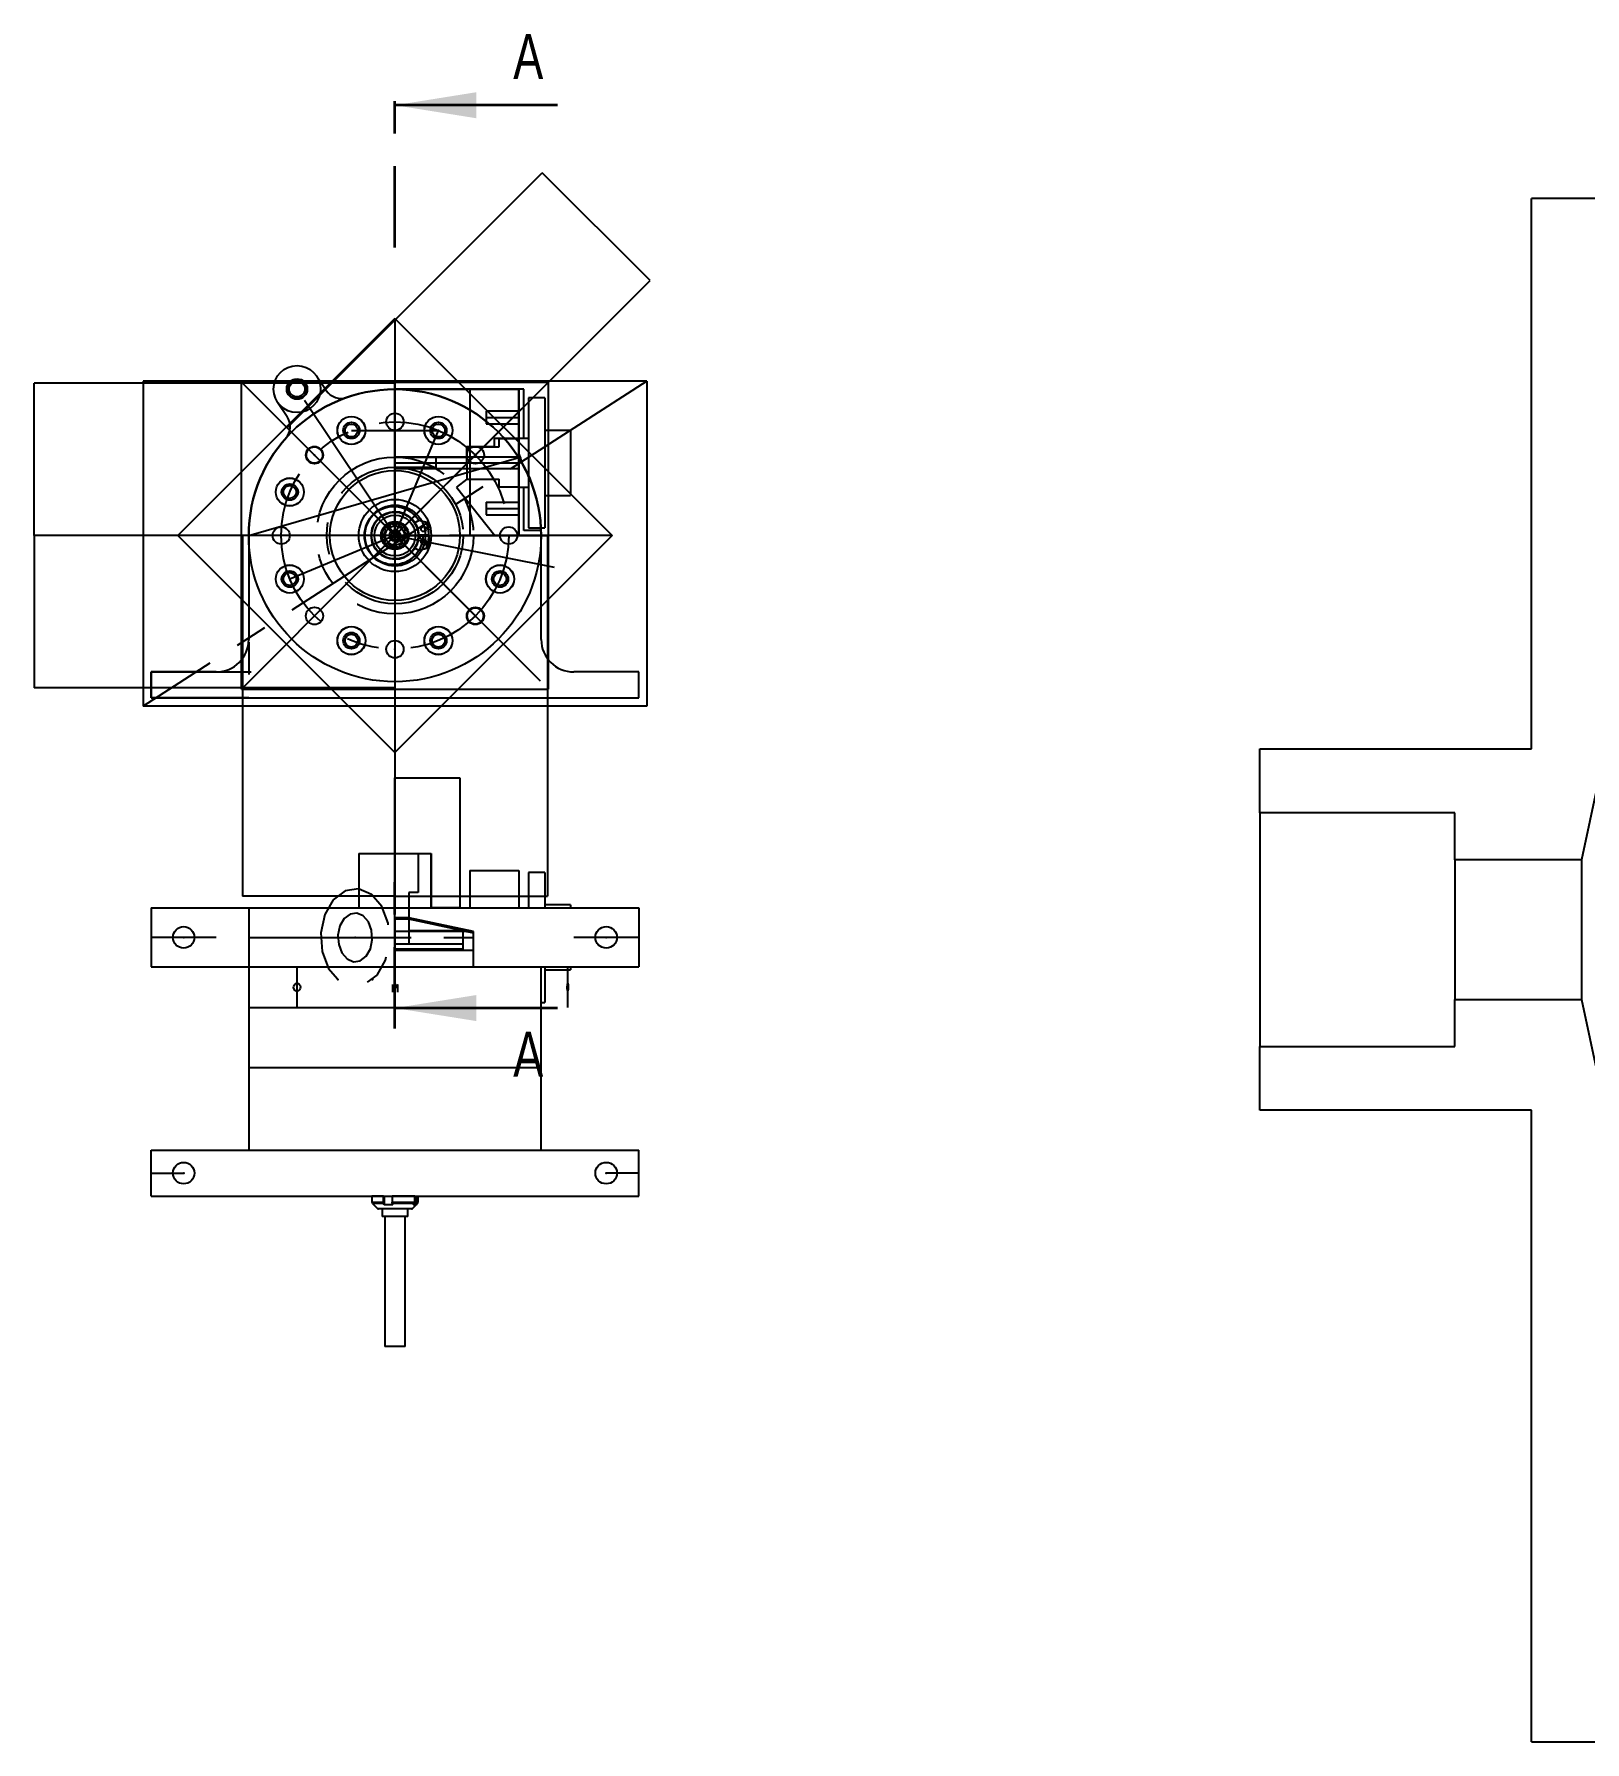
# Model space of a CAD drawing. Header units: inches. Extents: x 1.4 to 12.7, y 3.9 to 9.9.
# Drawn here: x 1.36 to 6.13, y 4.66 to 9.92 of the extents above; entities that cross this region are included whole.
import ezdxf

# ---------------------------------------------------------------- set-up
doc = ezdxf.new("R2010")
doc.units = ezdxf.units.IN
doc.header["$MEASUREMENT"] = 0
doc.header["$PDSIZE"] = -1
doc.linetypes.add('CENTERX2', pattern=[0.8, 0.5, -0.1, 0.1, -0.1])
doc.linetypes.add('PHANTOM', pattern=[0.5, 0.25, -0.05, 0.05, -0.05, 0.05, -0.05])
doc.styles.add('SLDTEXTSTYLE0', font='TXT', dxfattribs={"width": 0.75})

msp = doc.modelspace()

# ---------------------------------------------------------------- linework, layer by layer
at = {"color": 7, "linetype": 'PHANTOM', "lineweight": 35}
for p, q in [((2.4654, 9.2644), (2.4654, 9.7644)), ((2.4654, 6.8606), (2.4654, 7.3608))]:
    msp.add_line(p, q, dxfattribs=at)
at = {"color": 7, "linetype": 'Continuous', "lineweight": 35}
for p, q in [((2.9654, 9.7019), (2.4654, 9.7019)), ((2.9654, 6.9231), (2.4654, 6.9231))]:
    msp.add_line(p, q, dxfattribs=at)
at = {"color": 7, "linetype": 'Continuous'}
for p, q in [((2.1338, 8.7091), (2.9186, 9.494)), ((2.1338, 8.7091), (2.9186, 9.494)), ((3.2503, 9.1624), (2.9186, 9.494)), ((2.4654, 8.3775), (3.2503, 9.1624)), ((2.4654, 9.0456), (1.7973, 8.3775)), ((2.4654, 9.0456), (3.1335, 8.3775)), ((2.4654, 8.8465), (1.3554, 8.8465)), ((1.3554, 8.3775), (1.3554, 8.8465)), ((3.2404, 8.8525), (1.6904, 8.8525)), ((1.6904, 8.8525), (1.6904, 7.8525)), ((1.993, 7.9051), (1.993, 8.8499)), ((1.993, 8.8499), (2.9378, 8.8499)), ((1.993, 7.9051), (1.993, 8.8499)), ((1.993, 8.8499), (2.9378, 8.8499)), ((2.4654, 8.3775), (2.4654, 8.8465)), ((2.9378, 7.9051), (2.9378, 8.8499)), ((2.9378, 7.9051), (2.9378, 8.8499)), ((3.2404, 8.8525), (3.2404, 7.8525)), ((2.4654, 8.8275), (2.8463, 8.8275)), ((2.4654, 8.8275), (2.4654, 7.8775)), ((2.8463, 8.8275), (2.6963, 8.8275)), ((2.6963, 8.8275), (2.6963, 8.3775)), ((2.8463, 8.8275), (2.8463, 8.801)), ((2.8463, 8.8275), (2.8463, 8.3775)), ((2.8463, 8.676), (2.8463, 8.801)), ((2.4654, 8.3775), (2.1338, 8.7091)), ((2.4654, 8.3775), (2.1338, 8.7091)), ((2.8463, 8.676), (2.7703, 8.676)), ((2.7703, 8.676), (2.7703, 8.651)), ((2.8463, 8.676), (2.8463, 8.6444)), ((2.8463, 8.601), (2.8463, 8.676)), ((2.7703, 8.651), (2.6863, 8.651)), ((2.6863, 8.651), (2.6863, 8.619)), ((2.8463, 8.6366), (2.8463, 8.6093)), ((2.023, 8.3797), (2.8538, 8.6193)), ((2.4654, 8.619), (2.6863, 8.619)), ((2.4654, 8.601), (2.4654, 8.619)), ((2.4654, 8.601), (2.8463, 8.601)), ((2.5616, 8.4179), (2.5385, 8.4237)), ((2.4654, 8.3775), (1.3554, 8.3775)), ((1.3554, 8.3775), (1.3554, 7.9085)), ((2.4654, 8.3775), (1.3554, 8.3775)), ((2.4654, 8.3775), (1.3554, 8.3775)), ((1.3554, 8.3775), (1.3554, 7.9085)), ((2.4654, 8.3775), (1.3554, 8.3775)), ((1.3554, 8.3775), (1.3554, 7.9085)), ((2.4654, 8.3775), (1.3554, 8.3775)), ((1.3554, 8.3775), (1.3554, 7.9085)), ((1.7973, 8.3775), (2.4654, 7.7094)), ((2.4654, 8.3775), (1.9964, 8.3775)), ((1.9964, 8.3775), (1.9964, 7.2675)), ((2.0154, 8.3775), (2.0154, 8.0575)), ((2.0154, 8.3775), (2.0154, 8.0575)), ((2.4654, 8.3775), (2.4654, 7.9085)), ((3.1335, 8.3775), (2.4654, 7.7094)), ((2.4654, 8.3775), (2.4654, 7.9085)), ((2.4654, 8.3775), (2.4654, 7.9085)), ((2.4654, 8.3775), (2.4654, 7.2675)), ((2.4654, 8.3775), (2.9344, 8.3775)), ((2.4654, 8.3775), (2.4654, 7.9085)), ((2.4654, 8.3775), (2.4654, 7.9085)), ((2.4654, 8.3775), (2.4654, 7.2675)), ((2.5697, 8.3793), (2.5382, 8.3788)), ((2.5382, 8.3762), (2.5697, 8.3757)), ((2.8463, 8.3775), (2.6963, 8.3775)), ((2.9154, 8.0575), (2.9154, 8.3775)), ((2.9344, 8.3775), (2.9344, 7.2675)), ((2.5616, 8.3371), (2.5385, 8.3313)), ((2.0154, 8.0496), (2.0154, 7.9496)), ((1.7154, 7.8775), (1.7154, 7.9575)), ((1.7154, 7.9575), (1.9154, 7.9575)), ((1.9154, 7.9575), (1.7154, 7.9575)), ((1.7154, 7.9575), (1.7154, 7.8775)), ((1.9233, 7.9575), (2.0233, 7.9575)), ((3.2154, 7.9575), (3.0154, 7.9575)), ((3.2154, 7.9575), (3.0154, 7.9575)), ((3.2154, 7.8775), (3.2154, 7.9575)), ((3.2154, 7.8775), (3.2154, 7.9575)), ((2.4654, 7.9085), (1.3554, 7.9085)), ((2.4654, 7.9085), (1.3554, 7.9085)), ((2.4654, 7.9085), (1.3554, 7.9085)), ((2.4654, 7.9085), (1.3554, 7.9085)), ((2.4654, 7.9085), (1.3554, 7.9085)), ((1.993, 7.9051), (2.9378, 7.9051)), ((1.993, 7.9051), (2.9378, 7.9051)), ((3.2404, 7.8525), (1.6904, 7.8525)), ((2.0154, 7.8775), (1.7154, 7.8775)), ((1.7154, 7.8775), (3.2154, 7.8775)), ((2.0154, 7.8775), (2.4654, 7.8775)), ((2.4654, 7.8775), (2.9154, 7.8775)), ((2.9154, 7.8775), (3.2154, 7.8775)), ((2.4654, 7.3988), (2.4654, 7.6315)), ((2.4654, 7.6315), (2.6654, 7.6315)), ((2.6654, 7.6315), (2.6654, 7.2315)), ((2.4654, 7.2008), (2.4654, 7.3988)), ((2.5373, 7.3988), (2.5373, 7.2788)), ((2.5373, 7.3988), (2.5766, 7.3988)), ((2.5766, 7.3988), (2.5766, 7.2315)), ((2.4654, 7.2675), (1.9964, 7.2675)), ((2.4654, 7.2675), (2.9344, 7.2675)), ((2.5373, 7.2788), (2.5084, 7.2788)), ((2.5084, 7.2788), (2.5084, 7.2008)), ((2.6654, 7.2315), (2.5766, 7.2315)), ((2.4654, 7.2008), (2.4654, 7.1967)), ((2.4654, 7.1967), (2.4654, 7.1212)), ((2.7069, 7.1586), (2.5084, 7.2008)), ((2.7069, 7.1545), (2.7069, 7.1586)), ((2.7069, 7.1016), (2.7069, 7.1545)), ((2.4654, 7.1212), (2.4654, 7.1016)), ((2.4654, 7.1016), (2.4654, 7.0496)), ((2.7069, 7.0496), (2.7069, 7.1016)), ((2.4654, 7.0496), (2.7069, 7.0496))]:
    msp.add_line(p, q, dxfattribs=at)
at = {"color": 7, "linetype": 'Continuous', "lineweight": 25}
for p, q in [((5.9627, 7.7208), (5.9627, 9.4146)), ((6.872, 9.4146), (5.9627, 9.4146)), ((2.2538, 8.824), (2.2242, 8.8684)), ((2.1042, 8.7882), (2.1338, 8.7438)), ((2.6963, 8.8275), (2.4654, 8.8275)), ((2.6963, 8.8275), (2.6963, 8.3775)), ((2.6963, 8.8275), (2.8463, 8.8275)), ((2.862, 8.8275), (2.8463, 8.8275)), ((2.8463, 8.3775), (2.8463, 8.8275)), ((2.862, 8.676), (2.862, 8.8275)), ((2.9266, 8.801), (2.8766, 8.801)), ((2.8766, 8.801), (2.8766, 8.4278)), ((2.9266, 8.801), (2.9266, 8.4278)), ((2.8766, 8.676), (2.8463, 8.676)), ((3.0053, 8.701), (2.9266, 8.701)), ((3.0053, 8.701), (3.0053, 8.5144)), ((2.8463, 8.526), (2.8766, 8.526)), ((2.862, 8.3933), (2.862, 8.526)), ((2.9266, 8.501), (3.0053, 8.501)), ((3.0053, 8.5144), (3.0053, 8.501)), ((2.8766, 8.4278), (2.8766, 8.401)), ((2.9266, 8.4278), (2.9266, 8.401)), ((2.0154, 8.3775), (2.0154, 8.0575)), ((2.6963, 8.3775), (2.8463, 8.3775)), ((2.9154, 8.3775), (2.8463, 8.3775)), ((2.9151, 8.3933), (2.862, 8.3933)), ((2.8766, 8.401), (2.9266, 8.401)), ((2.9151, 8.3933), (2.9148, 8.401)), ((2.9154, 8.3775), (2.9151, 8.3933)), ((2.9154, 8.0575), (2.9154, 8.3775)), ((6.3273, 8.3721), (6.1164, 7.3796)), ((1.7154, 7.9575), (1.7154, 7.8775)), ((1.9154, 7.9575), (1.7154, 7.9575)), ((3.2154, 7.9575), (3.0154, 7.9575)), ((3.2154, 7.8775), (3.2154, 7.9575)), ((1.7154, 7.8775), (3.2154, 7.8775)), ((5.1264, 7.524), (5.1264, 7.7208)), ((5.1264, 7.7208), (5.9627, 7.7208)), ((5.7264, 7.524), (5.1264, 7.524)), ((5.1264, 7.524), (5.1264, 6.8052)), ((5.7264, 7.3796), (5.7264, 7.524)), ((2.3541, 7.3988), (2.3541, 7.2315)), ((2.3541, 7.3988), (2.5766, 7.3988)), ((2.5766, 7.2315), (2.5766, 7.3988)), ((6.1164, 7.3796), (5.7264, 7.3796)), ((5.7264, 7.3796), (5.7264, 6.9496)), ((6.1164, 7.3796), (6.1164, 6.9496)), ((2.6963, 7.347), (2.8463, 7.347)), ((2.6963, 7.347), (2.6963, 7.2315)), ((2.8463, 7.347), (2.8463, 7.2315)), ((2.9266, 7.3406), (2.8766, 7.3406)), ((2.8766, 7.3406), (2.8766, 7.2406)), ((2.9266, 7.3406), (2.9266, 7.2406)), ((1.7154, 7.2315), (1.7154, 7.0496)), ((1.7154, 7.2315), (3.2154, 7.2315)), ((2.8766, 7.2406), (2.8766, 7.2315)), ((3.0053, 7.2406), (2.9266, 7.2406)), ((2.9266, 7.2406), (2.9266, 7.2315)), ((3.0053, 7.2406), (3.0053, 7.2315)), ((3.2154, 7.2315), (3.2154, 7.0496)), ((1.7154, 7.0496), (3.2154, 7.0496)), ((2.0154, 7.0496), (2.0154, 6.9246)), ((2.9154, 6.9246), (2.9154, 7.0496)), ((2.9266, 7.0496), (2.9266, 6.9406)), ((3.0053, 7.0496), (3.0053, 7.0406)), ((2.9266, 7.0406), (3.0053, 7.0406)), ((2.9154, 6.9406), (2.9266, 6.9406)), ((5.7264, 6.8052), (5.7264, 6.9496)), ((5.7264, 6.9496), (6.1164, 6.9496)), ((6.1164, 6.9496), (6.3273, 5.9571)), ((2.0154, 6.9246), (2.0154, 6.7403)), ((2.0154, 6.9246), (2.9154, 6.9246)), ((2.9154, 6.7403), (2.9154, 6.9246)), ((5.1264, 6.6084), (5.1264, 6.8052)), ((5.1264, 6.8052), (5.7264, 6.8052)), ((2.0154, 6.7403), (2.0154, 6.486)), ((2.0154, 6.7403), (2.9154, 6.7403)), ((2.9154, 6.486), (2.9154, 6.7403)), ((5.9627, 6.6084), (5.1264, 6.6084)), ((5.9627, 4.6646), (5.9627, 6.6084)), ((1.7154, 6.486), (3.2154, 6.486)), ((1.7154, 6.3442), (1.7154, 6.486)), ((3.2154, 6.3442), (3.2154, 6.486)), ((1.7154, 6.3442), (3.2154, 6.3442)), ((2.3945, 6.3442), (2.3945, 6.3252)), ((2.3959, 6.3218), (2.4115, 6.3063)), ((2.4301, 6.3252), (2.4301, 6.3442)), ((2.4303, 6.344), (2.4305, 6.344)), ((2.4303, 6.3381), (2.4305, 6.3381)), ((2.4303, 6.3322), (2.4305, 6.3322)), ((2.4303, 6.3263), (2.4305, 6.3263)), ((2.4318, 6.3442), (2.4318, 6.3179)), ((2.4588, 6.3179), (2.4318, 6.3179)), ((2.5269, 6.3442), (2.457, 6.3442)), ((2.457, 6.3442), (2.457, 6.3252)), ((2.457, 6.3252), (2.5269, 6.3252)), ((2.5255, 6.3218), (2.4575, 6.3218)), ((2.5193, 6.3063), (2.5349, 6.3218)), ((2.5306, 6.3179), (2.5217, 6.3179)), ((2.5269, 6.3252), (2.5269, 6.3442)), ((2.5306, 6.3442), (2.5306, 6.3179)), ((2.5358, 6.3442), (2.5358, 6.3252)), ((2.5363, 6.3252), (2.5363, 6.3442)), ((2.5134, 6.3049), (2.4149, 6.3049)), ((2.426, 6.3049), (2.426, 6.2812)), ((2.5048, 6.2812), (2.426, 6.2812)), ((2.4339, 6.2812), (2.4339, 5.8812)), ((2.4969, 5.8812), (2.4969, 6.2812)), ((2.5048, 6.2812), (2.5048, 6.3049)), ((2.5159, 6.3049), (2.5134, 6.3049)), ((2.4969, 5.8812), (2.4339, 5.8812)), ((5.9627, 4.6646), (6.872, 4.6646))]:
    msp.add_line(p, q, dxfattribs=at)
at = {"color": 7, "linetype": 'CENTERX2'}
for p, q in [((2.4654, 9.0456), (2.4654, 7.7094)), ((3.2404, 8.8525), (1.6904, 7.8525)), ((1.993, 7.9051), (2.9378, 8.8499)), ((1.993, 8.8499), (2.9378, 7.9051)), ((1.993, 7.9051), (2.9378, 8.8499)), ((1.993, 8.8499), (2.9378, 7.9051)), ((2.4654, 8.3775), (2.1642, 8.8283)), ((2.4654, 8.3775), (2.4654, 8.8017)), ((2.4654, 8.3775), (2.4654, 8.7275)), ((2.4654, 8.7275), (2.4654, 8.3775)), ((2.4654, 8.3775), (2.4654, 8.7275)), ((2.8463, 8.7607), (2.7463, 8.7607)), ((2.7463, 8.7607), (2.7463, 8.7213)), ((2.7463, 8.741), (2.8463, 8.741)), ((2.3315, 8.7009), (2.5993, 8.7009)), ((2.4654, 8.3775), (2.5993, 8.7009)), ((2.4654, 8.3775), (2.7836, 8.6957)), ((2.7463, 8.7213), (2.8463, 8.7213)), ((2.7863, 8.651), (2.7863, 8.676)), ((2.7863, 8.676), (2.8463, 8.676)), ((2.8463, 8.676), (2.8463, 8.526)), ((2.8463, 8.676), (2.8463, 8.526)), ((2.2179, 8.13), (2.7129, 8.625)), ((2.2179, 8.625), (2.7129, 8.13)), ((2.7129, 8.13), (2.2179, 8.625)), ((2.6863, 8.601), (2.6863, 8.651)), ((2.6863, 8.651), (2.7863, 8.651)), ((2.4654, 8.3775), (2.4654, 8.619)), ((2.8463, 8.619), (2.4654, 8.619)), ((2.4654, 8.583), (2.4654, 8.619)), ((2.4654, 8.5875), (2.5922, 8.5875)), ((2.5922, 8.583), (2.4654, 8.583)), ((2.5922, 8.583), (2.5922, 8.619)), ((2.5922, 8.601), (2.8463, 8.601)), ((2.8463, 8.583), (2.5922, 8.583)), ((2.8463, 8.583), (2.5922, 8.583)), ((2.6863, 8.601), (2.6863, 8.551)), ((2.6863, 8.551), (2.6553, 8.5267)), ((2.6553, 8.5267), (2.7725, 8.3775)), ((2.6863, 8.551), (2.7863, 8.551)), ((2.7863, 8.526), (2.7863, 8.551)), ((2.8463, 8.526), (2.7863, 8.526)), ((2.8463, 8.526), (2.8463, 8.426)), ((2.7463, 8.4807), (2.7463, 8.4413)), ((2.7463, 8.4807), (2.8463, 8.4807)), ((2.4654, 8.3047), (2.4654, 8.4503)), ((2.5385, 8.4237), (2.527, 8.4164)), ((2.5691, 8.4161), (2.5385, 8.4237)), ((2.5697, 8.3793), (2.5691, 8.4161)), ((2.7463, 8.461), (2.8463, 8.461)), ((2.7463, 8.4413), (2.8463, 8.4413)), ((3.1335, 8.3775), (1.7973, 8.3775)), ((2.4654, 8.3775), (2.0154, 8.3775)), ((2.4654, 8.3775), (2.142, 8.2436)), ((2.4654, 8.3775), (2.2179, 8.13)), ((2.2179, 8.13), (2.4654, 8.3775)), ((2.3926, 8.3775), (2.3721, 8.3775)), ((2.4654, 8.3775), (2.8895, 8.3775)), ((2.4654, 8.3775), (2.9972, 8.2717)), ((2.4654, 8.3775), (2.9154, 8.3775)), ((2.4654, 8.3775), (2.4654, 8.0275)), ((2.4654, 8.3775), (2.5382, 8.3775)), ((2.5382, 8.3775), (2.5697, 8.3775)), ((2.5691, 8.3389), (2.5382, 8.3762)), ((2.5697, 8.3757), (2.5691, 8.3389)), ((2.5385, 8.3313), (2.527, 8.3386)), ((2.5691, 8.3389), (2.5385, 8.3313)), ((2.4654, 7.9275), (2.4654, 7.8775)), ((2.4654, 7.3988), (2.5373, 7.3988)), ((2.0154, 7.2315), (2.0154, 7.0496)), ((2.4654, 7.0496), (2.4654, 7.2315)), ((2.5084, 7.2008), (2.4654, 7.2008)), ((2.5084, 7.1967), (2.4654, 7.1967)), ((2.7069, 7.1586), (2.4654, 7.1586)), ((2.5084, 7.1967), (2.5084, 7.2008)), ((2.5084, 7.1967), (2.5092, 7.2006)), ((2.6754, 7.1612), (2.5084, 7.1967)), ((2.5084, 7.1967), (2.5084, 7.1212)), ((2.6754, 7.1612), (2.5084, 7.1612)), ((2.6754, 7.1212), (2.6754, 7.1612)), ((2.6754, 7.1612), (2.7069, 7.1545)), ((1.9154, 7.1406), (1.7154, 7.1406)), ((2.0154, 7.1406), (2.7069, 7.1406)), ((2.4654, 7.1212), (2.6754, 7.1212)), ((2.4654, 7.1212), (2.4654, 7.1055)), ((2.4654, 7.1055), (2.6754, 7.1055)), ((2.4654, 7.1055), (2.4654, 7.1016)), ((2.4654, 7.1016), (2.6754, 7.1016)), ((2.6754, 7.1055), (2.6754, 7.1212)), ((2.6754, 7.1016), (2.6754, 7.1055)), ((2.6754, 7.1016), (2.7069, 7.1016)), ((3.2154, 7.1406), (3.0154, 7.1406)), ((2.1642, 6.9246), (2.1642, 7.0496)), ((2.9972, 6.9246), (2.9972, 7.0496)), ((2.4575, 6.9952), (2.4575, 6.9716)), ((2.4733, 6.9952), (2.4575, 6.9716)), ((2.4733, 6.9952), (2.4733, 6.9716)), ((1.7154, 6.4151), (1.8154, 6.4151)), ((3.2154, 6.4151), (3.1154, 6.4151))]:
    msp.add_line(p, q, dxfattribs=at)
at = {"color": 8, "linetype": 'Continuous', "lineweight": 25}
for p, q in [((2.4301, 6.3442), (2.3945, 6.3442)), ((2.3945, 6.3252), (2.4301, 6.3252)), ((2.4306, 6.3218), (2.3959, 6.3218)), ((2.5363, 6.3442), (2.5358, 6.3442)), ((2.5358, 6.3252), (2.5363, 6.3252)), ((2.4115, 6.3063), (2.5193, 6.3063))]:
    msp.add_line(p, q, dxfattribs=at)
at = {"color": 7, "linetype": 'CENTERX2', "flags": 128}
msp.add_lwpolyline([(2.4444, 7.1844), (2.4248, 7.236), (2.3928, 7.273), (2.3531, 7.2899), (2.312, 7.284), (2.2755, 7.2563), (2.2493, 7.211), (2.2374, 7.1549), (2.2415, 7.0967), (2.2611, 7.0452), (2.2932, 7.0081), (2.3328, 6.9913), (2.374, 6.9971), (2.4104, 7.0248), (2.4366, 7.0702), (2.4486, 7.1262), (2.4444, 7.1844)], dxfattribs=at)
at = {"color": 7, "linetype": 'Continuous', "flags": 128}
for points in [[(2.3937, 7.1625), (2.3839, 7.1883), (2.3679, 7.2068), (2.3481, 7.2152), (2.3275, 7.2123), (2.3092, 7.1984), (2.2962, 7.1758), (2.2902, 7.1478), (2.2923, 7.1186), (2.3021, 7.0929), (2.3181, 7.0744), (2.3379, 7.0659), (2.3585, 7.0688), (2.3767, 7.0827), (2.3898, 7.1054), (2.3958, 7.1334), (2.3937, 7.1625)], [(2.1542, 6.9908), (2.1562, 6.9951), (2.1593, 6.9982), (2.1632, 6.9996), (2.1672, 6.9991), (2.1708, 6.9968), (2.1734, 6.993), (2.1745, 6.9883), (2.1741, 6.9835), (2.1722, 6.9792), (2.1691, 6.9761), (2.1652, 6.9747), (2.1611, 6.9752), (2.1576, 6.9775), (2.155, 6.9813), (2.1538, 6.9859), (2.1542, 6.9908)], [(2.9995, 6.9908), (2.999, 6.9951), (2.9983, 6.9982), (2.9974, 6.9996), (2.9964, 6.9991), (2.9956, 6.9968), (2.995, 6.993), (2.9947, 6.9883), (2.9948, 6.9835), (2.9953, 6.9792), (2.996, 6.9761), (2.9969, 6.9747), (2.9979, 6.9752), (2.9987, 6.9775), (2.9993, 6.9813), (2.9996, 6.9859), (2.9995, 6.9908)]]:
    msp.add_lwpolyline(points, dxfattribs=at)
at = {"color": 7, "linetype": 'Continuous', "lineweight": 25}
for centre, radius in [((2.1642, 8.8283), 0.0722), ((2.1642, 8.8283), 0.0316), ((2.1642, 8.8283), 0.0296), ((2.1642, 8.8283), 0.0242), ((2.3315, 8.7009), 0.0433), ((2.3315, 8.7009), 0.0252), ((2.5993, 8.7009), 0.0433), ((2.5993, 8.7009), 0.0252), ((2.3315, 8.7009), 0.0197), ((2.5993, 8.7009), 0.0197), ((2.2179, 8.625), 0.025), ((2.142, 8.5114), 0.0433), ((2.142, 8.5114), 0.0252), ((2.142, 8.5114), 0.0197), ((2.4654, 8.3775), 0.1112), ((2.4654, 8.3775), 0.0719), ((2.4654, 8.3775), 0.043), ((2.4654, 8.3775), 0.0295), ((2.4654, 8.3775), 0.0172), ((2.4654, 8.3775), 0.013), ((2.142, 8.2436), 0.0433), ((2.142, 8.2436), 0.0252), ((2.142, 8.2436), 0.0197), ((2.7888, 8.2436), 0.0433), ((2.7888, 8.2436), 0.0252), ((2.7888, 8.2436), 0.0197), ((2.7129, 8.13), 0.025), ((2.3315, 8.0541), 0.0433), ((2.5993, 8.0541), 0.0433), ((2.3315, 8.0541), 0.0252), ((2.3315, 8.0541), 0.0197), ((2.5993, 8.0541), 0.0252), ((2.5993, 8.0541), 0.0197), ((1.8154, 7.1406), 0.0331), ((3.1154, 7.1406), 0.0331), ((1.8154, 6.4151), 0.0331), ((3.1154, 6.4151), 0.0331)]:
    msp.add_circle(centre, radius, dxfattribs=at)
at = {"color": 7, "linetype": 'Continuous'}
for centre, radius in [((2.4654, 8.3775), 0.45), ((2.3315, 8.7009), 0.043), ((2.4654, 8.7275), 0.0266), ((2.5993, 8.7009), 0.043), ((2.2179, 8.625), 0.0266), ((2.7129, 8.625), 0.0266), ((2.4654, 8.3775), 0.2), ((2.142, 8.5114), 0.043), ((2.4654, 8.3775), 0.0937), ((2.4654, 8.3775), 0.0937), ((2.4654, 8.3775), 0.0937), ((2.4654, 8.3775), 0.0937), ((2.4654, 8.3775), 0.0719), ((2.4654, 8.3775), 0.0719), ((2.4654, 8.3775), 0.0719), ((2.4654, 8.3775), 0.0719), ((2.4654, 8.3775), 0.0719), ((2.4654, 8.3775), 0.063), ((2.4654, 8.3775), 0.063), ((2.4654, 8.3775), 0.063), ((2.4654, 8.3775), 0.063), ((2.4654, 8.3775), 0.0394), ((2.1154, 8.3775), 0.0266), ((2.5536, 8.3974), 0.00787), ((2.5536, 8.3576), 0.00787), ((2.8154, 8.3775), 0.0266), ((2.142, 8.2436), 0.043), ((2.7888, 8.2436), 0.043), ((2.2179, 8.13), 0.0266), ((2.7129, 8.13), 0.0266), ((2.3315, 8.0541), 0.043), ((2.5993, 8.0541), 0.043), ((2.4654, 8.0275), 0.0266)]:
    msp.add_circle(centre, radius, dxfattribs=at)
at = {"color": 7, "linetype": 'CENTERX2'}
for centre, radius in [((2.4654, 8.3775), 0.35), ((2.4654, 8.3775), 0.35), ((2.4654, 8.3775), 0.35), ((2.4654, 8.3775), 0.35), ((2.4654, 8.3775), 0.35), ((2.4654, 8.3775), 0.35), ((2.4654, 8.3775), 0.35), ((2.4654, 8.3775), 0.35), ((2.4654, 8.3775), 0.35), ((2.4654, 8.3775), 0.35), ((2.4654, 8.3775), 0.35), ((2.4654, 8.3775), 0.35), ((2.4654, 8.3775), 0.2415), ((2.4654, 8.3775), 0.21), ((2.4617, 8.3775), 0.0896), ((2.4654, 8.3775), 0.0728)]:
    msp.add_circle(centre, radius, dxfattribs=at)
at = {"color": 7, "linetype": 'Continuous'}
for centre, radius, start, end in [((2.4654, 8.3775), 0.45, 90, 180), ((2.4654, 8.3775), 0.45, 0, 180), ((2.9463, 8.6444), 0.1, 180, 209.0356), ((2.4654, 8.3775), 0.45, 360, 29.0356), ((2.4617, 8.3775), 0.0896, 31.0262, 328.9738), ((2.4654, 8.3775), 0.0728, 1, 359), ((2.4654, 8.3775), 0.1043, 1, 22.8083), ((2.4654, 8.3775), 0.1043, 337.1917, 359), ((1.9154, 8.0575), 0.1, 270, 360), ((1.9154, 8.0575), 0.1, 270, 0), ((3.0154, 8.0575), 0.1, 180, 270), ((3.0154, 8.0575), 0.1, 180, 270)]:
    msp.add_arc(centre, radius, start, end, dxfattribs=at)
at = {"color": 7, "linetype": 'Continuous', "lineweight": 25}
for centre, radius, start, end in [((2.4654, 8.3775), 0.45, 90, 180), ((2.2997, 8.8547), 0.0551, 213.75, 289.1528), ((2.088, 8.7132), 0.0551, 318.3472, 33.75), ((1.9154, 8.0575), 0.1, 270, 0), ((3.0154, 8.0575), 0.1, 180, 270), ((2.3993, 6.3252), 0.00476, 180, 225), ((2.5315, 6.3252), 0.00476, 315, 0), ((2.4149, 6.3096), 0.00476, 225, 270), ((2.5159, 6.3096), 0.00476, 270, 315)]:
    msp.add_arc(centre, radius, start, end, dxfattribs=at)
at = {"color": 8, "linetype": 'Continuous', "lineweight": 25}
for points, knots in [([(2.4517, 8.4174), (2.4517, 8.4154), (2.4518, 8.412), (2.45, 8.4075), (2.4472, 8.4041), (2.4433, 8.4018), (2.4384, 8.401), (2.4341, 8.4017), (2.4318, 8.4029), (2.4312, 8.4032)], [0, 0, 0, 0, 0.186669, 0.324262, 0.460468, 0.603075, 0.745393, 0.938341, 1, 1, 1, 1]), ([(2.4781, 8.4185), (2.478, 8.4183), (2.4771, 8.4163), (2.4746, 8.4135), (2.4706, 8.4108), (2.4663, 8.4097), (2.4618, 8.4102), (2.4573, 8.4124), (2.4544, 8.4153), (2.4534, 8.4174), (2.4532, 8.4178)], [0, 0, 0, 0, 0.024484, 0.21106, 0.347981, 0.483523, 0.625434, 0.767057, 0.959063, 1, 1, 1, 1]), ([(2.4991, 8.4029), (2.4972, 8.4022), (2.494, 8.4011), (2.4891, 8.4014), (2.4851, 8.403), (2.4817, 8.406), (2.4794, 8.4105), (2.4787, 8.4147), (2.4792, 8.4173), (2.4793, 8.418)], [0, 0, 0, 0, 0.186057, 0.323655, 0.459867, 0.602479, 0.744802, 0.937757, 1, 1, 1, 1]), ([(2.4306, 8.402), (2.4307, 8.4019), (2.4322, 8.4005), (2.434, 8.3974), (2.4354, 8.3927), (2.435, 8.3883), (2.4332, 8.3842), (2.4297, 8.3806), (2.4259, 8.3786), (2.4232, 8.3783), (2.4225, 8.3782)], [0, 0, 0, 0, 0.011472, 0.195828, 0.33112, 0.465048, 0.60527, 0.745208, 0.93493, 1, 1, 1, 1]), ([(2.4225, 8.3769), (2.4228, 8.3768), (2.4249, 8.3767), (2.4284, 8.3752), (2.4322, 8.3722), (2.4345, 8.3684), (2.4354, 8.364), (2.4347, 8.3591), (2.4329, 8.3554), (2.4311, 8.3537), (2.4308, 8.3534)], [0, 0, 0, 0, 0.022064, 0.209096, 0.346351, 0.482224, 0.624481, 0.76645, 0.958925, 1, 1, 1, 1]), ([(2.5, 8.3532), (2.5, 8.3532), (2.4985, 8.3545), (2.4967, 8.3576), (2.4954, 8.3623), (2.4957, 8.3667), (2.4976, 8.3708), (2.5011, 8.3744), (2.5048, 8.3763), (2.5073, 8.3767), (2.5078, 8.3767)], [0, 0, 0, 0, 0.00221, 0.191189, 0.329874, 0.467161, 0.610899, 0.754346, 0.948825, 1, 1, 1, 1]), ([(2.508, 8.3782), (2.5079, 8.3782), (2.5058, 8.3784), (2.5024, 8.3799), (2.4986, 8.3828), (2.4963, 8.3866), (2.4954, 8.391), (2.4961, 8.396), (2.4979, 8.3996), (2.4997, 8.4013), (2.5, 8.4016)], [0, 0, 0, 0, 0.014306, 0.202418, 0.340466, 0.477123, 0.620201, 0.76299, 0.956576, 1, 1, 1, 1]), ([(2.4317, 8.3521), (2.4335, 8.3528), (2.4368, 8.3539), (2.4417, 8.3536), (2.4457, 8.352), (2.4491, 8.349), (2.4514, 8.3445), (2.4521, 8.3403), (2.4516, 8.3377), (2.4515, 8.3371)], [0, 0, 0, 0, 0.187481, 0.32529, 0.46171, 0.604541, 0.747082, 0.940334, 1, 1, 1, 1]), ([(2.4529, 8.3369), (2.4529, 8.337), (2.4537, 8.3389), (2.4562, 8.3416), (2.4602, 8.3442), (2.4645, 8.3453), (2.469, 8.3448), (2.4735, 8.3426), (2.4764, 8.3397), (2.4775, 8.3375), (2.4777, 8.3371)], [0, 0, 0, 0, 0.010016, 0.19884, 0.337411, 0.474586, 0.618207, 0.761537, 0.955857, 1, 1, 1, 1]), ([(2.4791, 8.3375), (2.4791, 8.3375), (2.4787, 8.3395), (2.4791, 8.343), (2.4807, 8.3475), (2.4836, 8.3509), (2.4875, 8.3532), (2.4924, 8.354), (2.4965, 8.3534), (2.4988, 8.3522), (2.4992, 8.352)], [0, 0, 0, 0, 0.005004, 0.193709, 0.332192, 0.46928, 0.61281, 0.756049, 0.950246, 1, 1, 1, 1])]:
    msp.add_open_spline(points, degree=3, knots=knots, dxfattribs=at)
at = {"color": 7, "linetype": 'Continuous', "lineweight": 25}
for points, knots in [([(2.4301, 6.3252), (2.4301, 6.3252), (2.4301, 6.3248), (2.4302, 6.3239), (2.4303, 6.3228), (2.4305, 6.3221), (2.4306, 6.3218)], [0, 0, 0, 0, 0.037198, 0.291107, 0.715487, 1, 1, 1, 1]), ([(2.4318, 6.3179), (2.4316, 6.3187), (2.4312, 6.32), (2.4308, 6.3213), (2.4306, 6.3218)], [0, 0, 0, 0, 0.594651, 1, 1, 1, 1]), ([(2.4575, 6.3218), (2.4575, 6.3218), (2.4574, 6.3222), (2.4572, 6.323), (2.4571, 6.3241), (2.4571, 6.3248), (2.457, 6.3252)], [0, 0, 0, 0, 0.001932, 0.438485, 0.709031, 1, 1, 1, 1]), ([(2.4575, 6.3218), (2.4577, 6.3213), (2.4581, 6.32), (2.4585, 6.3187), (2.4588, 6.3179)], [0, 0, 0, 0, 0.405349, 1, 1, 1, 1]), ([(2.5217, 6.3179), (2.5225, 6.3187), (2.5237, 6.32), (2.525, 6.3213), (2.5255, 6.3218)], [0, 0, 0, 0, 0.594651, 1, 1, 1, 1]), ([(2.5269, 6.3252), (2.5269, 6.3252), (2.5269, 6.3248), (2.5267, 6.3239), (2.5263, 6.3228), (2.5257, 6.3221), (2.5255, 6.3218)], [0, 0, 0, 0, 0.037198, 0.291107, 0.715487, 1, 1, 1, 1]), ([(2.5344, 6.3218), (2.5339, 6.3213), (2.5326, 6.32), (2.5314, 6.3187), (2.5306, 6.3179)], [0, 0, 0, 0, 0.405349, 1, 1, 1, 1]), ([(2.5344, 6.3218), (2.5344, 6.3218), (2.5348, 6.3222), (2.5353, 6.323), (2.5357, 6.3241), (2.5357, 6.3248), (2.5358, 6.3252)], [0, 0, 0, 0, 0.001932, 0.438485, 0.709031, 1, 1, 1, 1])]:
    msp.add_open_spline(points, degree=3, knots=knots, dxfattribs=at)
at = {"color": 7, "linetype": 'Continuous'}
for p in [(2.4654, 8.7275), (2.4654, 8.7275), (2.4654, 8.7275), (2.4654, 8.7275), (2.4654, 8.7275), (2.5993, 8.7009), (2.5993, 8.7009), (2.2179, 8.625), (2.2179, 8.625), (2.2179, 8.625), (2.7129, 8.625), (2.7129, 8.625), (2.1154, 8.3775), (2.1154, 8.3775), (2.1154, 8.3775), (2.1154, 8.3775), (2.1154, 8.3775), (2.4654, 8.3775), (2.4654, 8.3775), (2.4654, 8.3775), (2.4654, 8.3775), (2.4654, 8.3775), (2.4654, 8.3775), (2.4654, 8.3775), (2.4654, 8.3775), (2.4654, 8.3775), (2.4654, 8.3775), (2.4654, 8.3775), (2.4654, 8.3775), (2.4654, 8.3775), (2.4654, 8.3775), (2.8154, 8.3775), (2.8154, 8.3775), (2.8154, 8.3775), (2.8154, 8.3775), (2.8154, 8.3775), (2.4654, 8.3525), (2.142, 8.2436), (2.142, 8.2436), (2.2179, 8.13), (2.2179, 8.13), (2.7129, 8.13), (2.7129, 8.13), (2.7129, 8.13), (2.4654, 8.0275), (2.4654, 8.0275), (2.4654, 8.0275), (2.4654, 8.0275), (2.4654, 8.0275), (1.8154, 7.1406), (2.343, 7.1406), (3.1154, 7.1406), (2.2899, 7.0107), (2.396, 7.0107), (2.4654, 6.9834), (1.8154, 6.4151), (3.1154, 6.4151)]:
    msp.add_point(p, dxfattribs=at)
at = {"color": 7, "linetype": 'Continuous', "lineweight": 35}
for points in [[(2.4654, 9.7019), (2.7154, 9.6619), (2.7154, 9.7419)], [(2.4654, 6.9231), (2.7154, 6.8831), (2.7154, 6.9631)]]:
    msp.add_solid(points, dxfattribs=at)

# ---------------------------------------------------------------- texts
at = {"color": 7, "linetype": 'Continuous', "char_height": 0.1378, "attachment_point": 1, "style": 'SLDTEXTSTYLE0'}
for insert in [(2.8295, 9.9207), (2.8295, 6.8502)]:
    msp.add_mtext('A', dxfattribs=dict(at, insert=insert))

doc.saveas('drawing.dxf')
